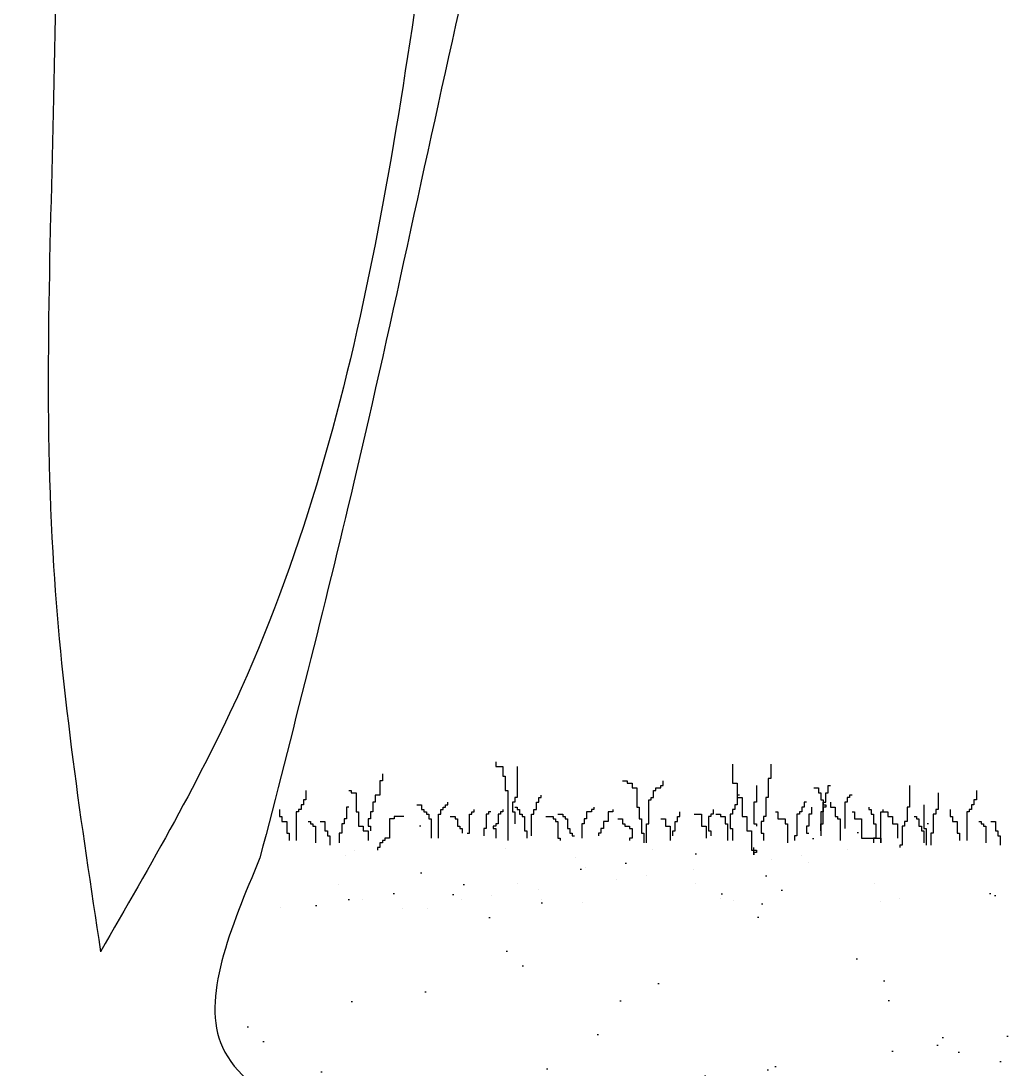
# Model space of a CAD drawing. Extents: x -2485 to 10115, y 1417 to 7253.
# Drawn here: x 339.3 to 681.8, y 5879 to 6243.9 of the extents above; entities that cross this region are included whole.
import ezdxf

# ---------------------------------------------------------------- set-up
doc = ezdxf.new("R2010")
doc.units = 0
doc.header["$MEASUREMENT"] = 0
doc.layers.add('TREE', color=3, linetype='CONTINUOUS')

msp = doc.modelspace()

# ---------------------------------------------------------------- hatches: boundary and pattern name
at = {"layer": 'TREE'}
h = msp.add_hatch(dxfattribs=at)
h.set_pattern_fill('AR-SAND', color=3, scale=30, style=0)
h.set_pattern_definition([(37.5, (-151.603, 6013.664), (-1.8898, 57.8047), [0, -45.6, 0, -51, 0, -48.75]), (7.5, (-151.6, 6013.66), (53.0933, 84.6644), [0, -24.6, 0, -41.1, 0, -15.75]), (327.5, (-188.503, 6013.664), (93.4243, 0.1698), [0, -15, 0, -54, 0, -70.5]), (317.5, (-188.5, 6013.66), (90.1838, 26.3303), [0, -7.5, 0, -35.4, 0, -40.5])])
edge = h.paths.add_edge_path()
edge.add_spline(control_points=[(564.81, 5404.77), (570.11, 5435.93), (582.72, 5603.49), (346.96, 5727.18), (358.7, 5591.34), (362.68, 5568.91)], knot_values=[1657.801998, 1657.801998, 1657.801998, 1657.801998, 1747.235114, 1973.017472, 2021.4733, 2021.4733, 2021.4733, 2021.4733], degree=3, periodic=0)
edge.add_spline(control_points=[(362.68, 5568.91), (373.32, 5543.36), (388.7, 5477.3), (368.96, 5533.56), (362.68, 5568.91)], knot_values=[1521.032507, 1521.032507, 1521.032507, 1521.032507, 1581.3969, 1657.801998, 1657.801998, 1657.801998, 1657.801998], degree=3, periodic=0)
edge.add_spline(control_points=[(362.68, 5568.91), (353.35, 5591.3), (335.89, 5619.19), (316.5, 5604.27), (311.03, 5597.99)], knot_values=[1445.890541, 1445.890541, 1445.890541, 1445.890541, 1498.776819, 1521.032507, 1521.032507, 1521.032507, 1521.032507], degree=3, periodic=0)
edge.add_spline(control_points=[(311.03, 5597.99), (294.14, 5560.64), (266.98, 5511.91), (297.06, 5581.93), (311.03, 5597.99)], knot_values=[1304.931586, 1304.931586, 1304.931586, 1304.931586, 1389.008497, 1445.890541, 1445.890541, 1445.890541, 1445.890541], degree=3, periodic=0)
edge.add_spline(control_points=[(311.03, 5597.99), (327.86, 5635.19), (382.32, 5776.41), (228.45, 5650.49), (122.89, 5549.02), (212.11, 5682.31), (278.78, 5673.91), (315.49, 5779.48), (251.16, 5760.22), (179.85, 5770.15), (122.15, 5719.89), (88.61, 5642.65), (116.83, 5762.09), (231.75, 5767.33), (168.15, 5793.17), (149.89, 5799.72)], knot_values=[292.628195, 292.628195, 292.628195, 292.628195, 376.372317, 552.99363, 608.573931, 696.822936, 808.46612, 864.776888, 881.312156, 980.131514, 1081.777827, 1103.663647, 1178.972275, 1255.437554, 1304.931586, 1304.931586, 1304.931586, 1304.931586], degree=3, periodic=0)
edge.add_spline(control_points=[(149.89, 5799.72), (134.62, 5803.91), (121.64, 5809.15), (141.73, 5802.65), (149.89, 5799.72)], knot_values=[227.447532, 227.447532, 227.447532, 227.447532, 270.524084, 292.628195, 292.628195, 292.628195, 292.628195], degree=3, periodic=0)
edge.add_spline(control_points=[(149.89, 5799.72), (177.59, 5792.12), (248.05, 5777.93), (280.01, 5827.61), (263.86, 5878.72), (254.56, 5915.81), (249.45, 5936.18)], knot_values=[0, 0, 0, 0, 78.129317, 110.759968, 163.357287, 227.447532, 227.447532, 227.447532, 227.447532], degree=3, periodic=0)
edge.add_spline(control_points=[(249.45, 5936.18), (246.8, 5946), (244.16, 5955.82), (241.53, 5965.64)], knot_values=[590.179099, 590.179099, 590.179099, 590.179099, 620.477468, 620.477468, 620.477468, 620.477468], degree=3, periodic=0)
edge.add_line((241.53, 5965.64), (-346.63, 5965.64))
edge.add_line((-346.63, 5965.64), (-346.63, 5065.64))
edge.add_line((-346.63, 5065.64), (1103.37, 5065.64))
edge.add_line((1103.37, 5065.64), (1103.37, 5965.64))
edge.add_line((1103.37, 5965.64), (425.88, 5965.64))
edge.add_spline(control_points=[(425.88, 5965.64), (424.76, 5961.26), (423.63, 5956.88), (422.5, 5952.49)], knot_values=[668.28391, 668.28391, 668.28391, 668.28391, 681.865731, 681.865731, 681.865731, 681.865731], degree=3, periodic=0)
edge.add_spline(control_points=[(422.5, 5952.49), (412.18, 5927.95), (390.43, 5876.25), (483.71, 5848.23), (526.67, 5706.08), (654.16, 5766.4), (849.64, 5791.6), (614.72, 5725.45), (862.43, 5784.32), (909.14, 5640.92), (853.46, 5757.89), (696.95, 5745.28), (761.33, 5695.6), (786.08, 5680.46)], knot_values=[0, 0, 0, 0, 67.157829, 141.503825, 228.58081, 450.706172, 513.961906, 604.671588, 759.945991, 818.718955, 878.02972, 999.642833, 1063.824797, 1063.824797, 1063.824797, 1063.824797], degree=3, periodic=0)
edge.add_spline(control_points=[(786.08, 5680.46), (814.46, 5663.11), (885.86, 5630.01), (825.88, 5662.67), (786.08, 5680.46)], knot_values=[1063.824797, 1063.824797, 1063.824797, 1063.824797, 1137.417702, 1229.726243, 1229.726243, 1229.726243, 1229.726243], degree=3, periodic=0)
edge.add_spline(control_points=[(786.08, 5680.46), (766.45, 5689.24), (679.41, 5724.88), (612.55, 5712.91), (504.53, 5720.26), (487.8, 5759.6), (481.04, 5766.22), (478.01, 5769.19)], knot_values=[1229.726243, 1229.726243, 1229.726243, 1229.726243, 1275.246366, 1416.693772, 1512.715502, 1528.304059, 1540.938668, 1540.938668, 1540.938668, 1540.938668], degree=3, periodic=0)
edge.add_spline(control_points=[(478.01, 5769.19), (462.7, 5796.52), (437.11, 5842.22), (341.31, 5812), (403.17, 5704.19), (508.68, 5719.4), (626.62, 5649.87), (736.3, 5590.05), (798.33, 5509.11), (807.56, 5432.65), (809.67, 5411.6)], knot_values=[3371.606403, 3371.606403, 3371.606403, 3371.606403, 3454.682036, 3510.469952, 3588.015419, 3707.130774, 3806.619604, 3992.215384, 4062.327696, 4138.416666, 4138.416666, 4138.416666, 4138.416666], degree=3, periodic=0)
edge.add_spline(control_points=[(809.67, 5411.6), (811.01, 5401.93), (811.42, 5391.69), (810.49, 5403.5), (809.67, 5411.6)], knot_values=[3306.642777, 3306.642777, 3306.642777, 3306.642777, 3342.291746, 3371.606403, 3371.606403, 3371.606403, 3371.606403], degree=3, periodic=0)
edge.add_spline(control_points=[(809.67, 5411.6), (806.8, 5432.46), (787.02, 5530.04), (651.34, 5610.61), (723.91, 5499.54), (722.91, 5446.62), (723.33, 5299.07), (711.44, 5701.47), (320.7, 5715.45), (547.26, 5606), (588.25, 5517.72), (570.55, 5429.41), (564.81, 5404.77)], knot_values=[2138.7784, 2138.7784, 2138.7784, 2138.7784, 2215.615191, 2327.546662, 2411.325033, 2461.506725, 2510.368816, 2763.108688, 2977.92957, 3122.06465, 3236.16385, 3306.642777, 3306.642777, 3306.642777, 3306.642777], degree=3, periodic=0)
edge.add_spline(control_points=[(564.81, 5404.77), (560.91, 5381.88), (552.3, 5356.8), (560.61, 5386.74), (564.81, 5404.77)], knot_values=[2021.4733, 2021.4733, 2021.4733, 2021.4733, 2087.182682, 2138.7784, 2138.7784, 2138.7784, 2138.7784], degree=3, periodic=0)

# ---------------------------------------------------------------- linework, layer by layer
at = {"layer": 'TREE', "linetype": 'CONTINUOUS'}
for p, q in [((504.54, 5986), (504.54, 5984.33)), ((504.54, 5984.33), (507.03, 5984.33)), ((507.03, 5984.33), (507.03, 5981.01)), ((512.02, 5984.33), (512.02, 5973.53)), ((586.91, 5985.17), (586.91, 5978.52)), ((600.22, 5985.17), (600.22, 5980.18)), ((465.08, 5981.84), (465.08, 5979.35)), ((507.03, 5981.01), (507.86, 5981.01)), ((507.86, 5981.01), (507.86, 5976.03)), ((465.08, 5979.35), (464.25, 5979.35)), ((464.25, 5979.35), (464.25, 5974.36)), ((548.63, 5979.35), (550.3, 5979.35)), ((550.3, 5979.35), (550.3, 5978.52)), ((550.3, 5978.52), (551.96, 5978.52)), ((551.96, 5978.52), (551.96, 5976.86)), ((551.96, 5976.86), (553.63, 5976.86)), ((553.63, 5976.86), (553.63, 5970.21)), ((560.28, 5976.03), (560.28, 5976.86)), ((560.28, 5976.86), (561.95, 5976.86)), ((561.95, 5976.86), (561.95, 5977.69)), ((561.95, 5977.69), (562.78, 5977.69)), ((562.78, 5977.69), (562.78, 5979.35)), ((586.91, 5978.52), (588.57, 5978.52)), ((588.57, 5978.52), (588.57, 5973.53)), ((595.23, 5977.69), (595.23, 5971.87)), ((600.22, 5980.18), (599.39, 5980.18)), ((599.39, 5980.18), (599.39, 5973.53)), ((615.2, 5976.86), (616.86, 5976.86)), ((616.86, 5976.86), (616.86, 5975.19)), ((620.19, 5975.19), (620.19, 5977.69)), ((620.19, 5977.69), (621.02, 5977.69)), ((648.48, 5977.69), (648.48, 5970.21)), ((438.45, 5976.03), (438.45, 5972.7)), ((453.43, 5976.03), (454.26, 5976.03)), ((454.26, 5976.03), (454.26, 5975.19)), ((454.26, 5975.19), (455.93, 5975.19)), ((455.93, 5975.19), (455.93, 5968.55)), ((464.25, 5974.36), (462.58, 5974.36)), ((462.58, 5974.36), (462.58, 5971.87)), ((507.86, 5976.03), (508.7, 5976.03)), ((508.7, 5976.03), (508.7, 5958.58)), ((512.02, 5973.53), (511.19, 5973.53)), ((511.19, 5973.53), (511.19, 5971.87)), ((519.51, 5971.87), (519.51, 5973.53)), ((519.51, 5973.53), (520.34, 5973.53)), ((520.34, 5973.53), (520.34, 5974.36)), ((558.62, 5972.7), (558.62, 5973.53)), ((558.62, 5973.53), (559.45, 5973.53)), ((559.45, 5973.53), (559.45, 5976.03)), ((559.45, 5976.03), (560.28, 5976.03)), ((589.4, 5974.36), (588.57, 5974.36)), ((588.57, 5974.36), (588.57, 5971.04)), ((588.57, 5973.53), (590.24, 5973.53)), ((590.24, 5973.53), (590.24, 5966.89)), ((599.39, 5973.53), (598.56, 5973.53)), ((598.56, 5973.53), (598.56, 5966.89)), ((616.86, 5975.19), (617.69, 5975.19)), ((617.69, 5975.19), (617.69, 5972.7)), ((619.36, 5971.87), (619.36, 5975.19)), ((619.36, 5975.19), (620.19, 5975.19)), ((627.68, 5973.53), (626.85, 5973.53)), ((626.85, 5973.53), (626.85, 5971.87)), ((628.51, 5974.36), (627.68, 5974.36)), ((627.68, 5974.36), (627.68, 5973.53)), ((658.46, 5975.19), (658.46, 5969.38)), ((671.78, 5976.03), (671.78, 5972.7)), ((437.62, 5971.04), (436.79, 5971.04)), ((436.79, 5971.04), (436.79, 5969.38)), ((438.45, 5972.7), (437.62, 5972.7)), ((437.62, 5972.7), (437.62, 5971.04)), ((453.43, 5970.21), (452.6, 5970.21)), ((452.6, 5970.21), (452.6, 5966.06)), ((462.58, 5971.87), (461.75, 5971.87)), ((461.75, 5971.87), (461.75, 5968.55)), ((477.08, 5971.04), (478.74, 5971.04)), ((478.74, 5971.04), (478.74, 5969.38)), ((486.23, 5969.38), (486.23, 5970.21)), ((486.23, 5970.21), (487.06, 5970.21)), ((487.06, 5970.21), (487.06, 5971.04)), ((487.06, 5971.04), (487.89, 5971.04)), ((487.89, 5971.04), (487.89, 5971.87)), ((511.19, 5971.87), (510.36, 5971.87)), ((510.36, 5971.87), (510.36, 5968.55)), ((511.19, 5970.21), (512.02, 5970.21)), ((512.02, 5970.21), (512.02, 5969.38)), ((518.68, 5969.38), (518.68, 5971.87)), ((518.68, 5971.87), (519.51, 5971.87)), ((538.65, 5970.21), (538.65, 5969.38)), ((553.63, 5970.21), (554.46, 5970.21)), ((554.46, 5970.21), (554.46, 5966.06)), ((557.79, 5964.39), (557.79, 5972.7)), ((557.79, 5972.7), (558.62, 5972.7)), ((588.57, 5971.04), (587.74, 5971.04)), ((587.74, 5971.04), (587.74, 5969.38)), ((595.23, 5971.87), (594.4, 5971.87)), ((594.4, 5971.87), (594.4, 5964.39)), ((611.87, 5970.21), (611.04, 5970.21)), ((611.04, 5970.21), (611.04, 5968.55)), ((612.7, 5971.87), (611.87, 5971.87)), ((611.87, 5971.87), (611.87, 5970.21)), ((614.36, 5970.21), (614.36, 5967.72)), ((617.69, 5972.7), (618.52, 5972.7)), ((618.52, 5972.7), (618.52, 5971.04)), ((618.52, 5964.39), (618.52, 5971.87)), ((618.52, 5971.87), (619.36, 5971.87)), ((618.52, 5971.04), (619.36, 5971.04)), ((619.36, 5970.21), (618.52, 5970.21)), ((618.52, 5970.21), (618.52, 5968.55)), ((619.36, 5971.04), (619.36, 5970.21)), ((621.02, 5971.87), (621.02, 5970.21)), ((621.02, 5970.21), (622.69, 5970.21)), ((622.69, 5970.21), (622.69, 5966.89)), ((626.85, 5971.87), (626.01, 5971.87)), ((626.01, 5971.87), (626.01, 5962.73)), ((634.33, 5970.21), (634.33, 5969.38)), ((648.48, 5970.21), (647.65, 5970.21)), ((647.65, 5970.21), (647.65, 5965.22)), ((653.47, 5971.04), (653.47, 5962.73)), ((670.94, 5971.04), (670.11, 5971.04)), ((670.11, 5971.04), (670.11, 5969.38)), ((671.78, 5972.7), (670.94, 5972.7)), ((670.94, 5972.7), (670.94, 5971.04)), ((429.3, 5969.38), (429.3, 5966.89)), ((429.3, 5966.89), (430.13, 5966.89)), ((430.13, 5966.89), (430.13, 5965.22)), ((435.96, 5968.55), (435.13, 5968.55)), ((435.13, 5968.55), (435.13, 5958.58)), ((436.79, 5969.38), (435.96, 5969.38)), ((435.96, 5969.38), (435.96, 5968.55)), ((452.6, 5966.06), (451.77, 5966.06)), ((451.77, 5966.06), (451.77, 5964.39)), ((455.93, 5968.55), (456.76, 5968.55)), ((456.76, 5968.55), (456.76, 5963.56)), ((460.92, 5966.06), (460.09, 5966.06)), ((460.09, 5966.06), (460.09, 5963.56)), ((461.75, 5968.55), (460.92, 5968.55)), ((460.92, 5968.55), (460.92, 5966.06)), ((469.24, 5966.06), (467.57, 5966.06)), ((467.57, 5966.06), (467.57, 5959.41)), ((472.57, 5966.89), (469.24, 5966.89)), ((469.24, 5966.89), (469.24, 5966.06)), ((478.74, 5969.38), (479.57, 5969.38)), ((479.57, 5969.38), (479.57, 5968.55)), ((479.57, 5968.55), (480.41, 5968.55)), ((480.41, 5968.55), (480.41, 5967.72)), ((480.41, 5967.72), (481.24, 5967.72)), ((481.24, 5967.72), (481.24, 5966.06)), ((481.24, 5966.06), (482.07, 5966.06)), ((482.07, 5966.06), (482.07, 5959.41)), ((484.57, 5959.41), (484.57, 5967.72)), ((484.57, 5967.72), (485.4, 5967.72)), ((485.4, 5967.72), (485.4, 5969.38)), ((485.4, 5969.38), (486.23, 5969.38)), ((488.73, 5966.89), (490.39, 5966.89)), ((490.39, 5966.89), (490.39, 5966.06)), ((490.39, 5966.06), (491.22, 5966.06)), ((491.22, 5966.06), (491.22, 5963.56)), ((495.38, 5961.07), (495.38, 5967.72)), ((495.38, 5967.72), (496.22, 5967.72)), ((496.22, 5967.72), (496.22, 5968.55)), ((496.22, 5968.55), (497.05, 5968.55)), ((497.05, 5968.55), (497.05, 5969.38)), ((502.04, 5967.72), (501.21, 5967.72)), ((501.21, 5967.72), (501.21, 5962.73)), ((502.87, 5968.55), (502.04, 5968.55)), ((502.04, 5968.55), (502.04, 5967.72)), ((506.2, 5967.72), (505.37, 5967.72)), ((505.37, 5967.72), (505.37, 5964.39)), ((507.03, 5968.55), (506.2, 5968.55)), ((506.2, 5968.55), (506.2, 5967.72)), ((507.03, 5969.38), (507.03, 5968.55)), ((510.36, 5968.55), (511.19, 5968.55)), ((511.19, 5968.55), (511.19, 5964.39)), ((512.02, 5969.38), (512.86, 5969.38)), ((512.86, 5969.38), (512.86, 5967.72)), ((512.86, 5967.72), (513.69, 5967.72)), ((513.69, 5967.72), (513.69, 5966.89)), ((513.69, 5966.89), (514.52, 5966.89)), ((514.52, 5966.89), (514.52, 5961.9)), ((517.02, 5960.24), (517.02, 5967.72)), ((517.02, 5967.72), (517.85, 5967.72)), ((517.85, 5967.72), (517.85, 5969.38)), ((517.85, 5969.38), (518.68, 5969.38)), ((522.01, 5966.89), (524.5, 5966.89)), ((524.5, 5966.89), (524.5, 5966.06)), ((524.5, 5966.06), (525.34, 5966.06)), ((525.34, 5966.06), (525.34, 5965.22)), ((526.17, 5967.72), (527.83, 5967.72)), ((527.83, 5967.72), (527.83, 5966.89)), ((527.83, 5966.89), (528.66, 5966.89)), ((528.66, 5966.89), (528.66, 5966.06)), ((528.66, 5966.06), (529.5, 5966.06)), ((529.5, 5966.06), (529.5, 5962.73)), ((536.15, 5966.06), (535.32, 5966.06)), ((535.32, 5966.06), (535.32, 5964.39)), ((537.82, 5968.55), (536.15, 5968.55)), ((536.15, 5968.55), (536.15, 5966.06)), ((538.65, 5969.38), (537.82, 5969.38)), ((537.82, 5969.38), (537.82, 5968.55)), ((545.31, 5968.55), (543.64, 5968.55)), ((543.64, 5968.55), (543.64, 5965.22)), ((545.31, 5969.38), (545.31, 5968.55)), ((546.97, 5966.06), (548.63, 5966.06)), ((548.63, 5966.06), (548.63, 5964.39)), ((554.46, 5966.06), (555.29, 5966.06)), ((555.29, 5966.06), (555.29, 5961.07)), ((561.95, 5966.06), (563.61, 5966.06)), ((563.61, 5966.06), (563.61, 5963.56)), ((567.77, 5965.22), (567.77, 5966.89)), ((567.77, 5966.89), (568.6, 5966.89)), ((568.6, 5966.89), (568.6, 5968.55)), ((573.59, 5967.72), (576.09, 5967.72)), ((576.09, 5967.72), (576.09, 5963.56)), ((579.42, 5966.89), (578.59, 5966.89)), ((578.59, 5966.89), (578.59, 5961.9)), ((580.25, 5967.72), (579.42, 5967.72)), ((579.42, 5967.72), (579.42, 5966.89)), ((580.25, 5969.38), (580.25, 5967.72)), ((581.08, 5967.72), (582.75, 5967.72)), ((582.75, 5967.72), (582.75, 5966.89)), ((582.75, 5966.89), (584.41, 5966.89)), ((584.41, 5966.89), (584.41, 5964.39)), ((586.91, 5967.72), (586.08, 5967.72)), ((586.08, 5967.72), (586.08, 5962.73)), ((587.74, 5969.38), (586.91, 5969.38)), ((586.91, 5969.38), (586.91, 5967.72)), ((590.24, 5966.89), (591.9, 5966.89)), ((591.9, 5966.89), (591.9, 5961.9)), ((598.56, 5966.89), (597.72, 5966.89)), ((597.72, 5966.89), (597.72, 5965.22)), ((601.88, 5968.55), (602.72, 5968.55)), ((602.72, 5968.55), (602.72, 5966.06)), ((602.72, 5966.06), (605.21, 5966.06)), ((605.21, 5966.06), (605.21, 5964.39)), ((610.2, 5967.72), (609.37, 5967.72)), ((609.37, 5967.72), (609.37, 5960.24)), ((611.04, 5968.55), (610.2, 5968.55)), ((610.2, 5968.55), (610.2, 5967.72)), ((614.36, 5967.72), (613.53, 5967.72)), ((613.53, 5967.72), (613.53, 5963.56)), ((618.52, 5968.55), (617.69, 5968.55)), ((617.69, 5968.55), (617.69, 5960.24)), ((622.69, 5966.89), (623.52, 5966.89)), ((623.52, 5966.89), (623.52, 5966.06)), ((623.52, 5966.06), (624.35, 5966.06)), ((624.35, 5966.06), (624.35, 5958.58)), ((628.51, 5968.55), (629.34, 5968.55)), ((629.34, 5968.55), (629.34, 5966.06)), ((629.34, 5966.06), (631.84, 5966.06)), ((631.84, 5966.06), (631.84, 5959.41)), ((634.33, 5969.38), (635.17, 5969.38)), ((635.17, 5969.38), (635.17, 5967.72)), ((635.17, 5967.72), (636, 5967.72)), ((636, 5967.72), (636, 5964.39)), ((638.49, 5957.75), (638.49, 5968.55)), ((638.49, 5968.55), (639.33, 5968.55)), ((639.33, 5968.55), (639.33, 5969.38)), ((639.33, 5968.55), (640.99, 5968.55)), ((640.99, 5968.55), (640.99, 5966.89)), ((640.99, 5966.89), (642.65, 5966.89)), ((642.65, 5966.89), (642.65, 5964.39)), ((650.14, 5966.89), (650.97, 5966.89)), ((650.97, 5966.89), (650.97, 5966.06)), ((650.97, 5966.06), (651.81, 5966.06)), ((651.81, 5966.06), (651.81, 5963.56)), ((657.63, 5967.72), (656.8, 5967.72)), ((656.8, 5967.72), (656.8, 5961.07)), ((658.46, 5969.38), (657.63, 5969.38)), ((657.63, 5969.38), (657.63, 5967.72)), ((662.62, 5969.38), (662.62, 5966.89)), ((662.62, 5966.89), (663.46, 5966.89)), ((663.46, 5966.89), (663.46, 5965.22)), ((669.28, 5968.55), (668.45, 5968.55)), ((668.45, 5968.55), (668.45, 5958.58)), ((670.11, 5969.38), (669.28, 5969.38)), ((669.28, 5969.38), (669.28, 5968.55)), ((430.13, 5965.22), (431.8, 5965.22)), ((431.8, 5965.22), (431.8, 5961.07)), ((439.29, 5965.22), (440.12, 5965.22)), ((440.12, 5965.22), (440.12, 5964.39)), ((440.12, 5964.39), (440.95, 5964.39)), ((440.95, 5964.39), (440.95, 5963.56)), ((440.95, 5963.56), (441.78, 5963.56)), ((441.78, 5963.56), (441.78, 5957.75)), ((443.45, 5965.22), (445.11, 5965.22)), ((445.11, 5965.22), (445.11, 5961.9)), ((451.77, 5964.39), (450.93, 5964.39)), ((450.93, 5964.39), (450.93, 5961.07)), ((456.76, 5963.56), (458.42, 5963.56)), ((458.42, 5963.56), (458.42, 5961.9)), ((460.09, 5963.56), (460.92, 5963.56)), ((460.92, 5963.56), (460.92, 5961.9)), ((491.22, 5963.56), (492.06, 5963.56)), ((492.06, 5963.56), (492.06, 5962.73)), ((492.06, 5962.73), (492.89, 5962.73)), ((492.89, 5962.73), (492.89, 5961.07)), ((501.21, 5962.73), (500.38, 5962.73)), ((500.38, 5962.73), (500.38, 5960.24)), ((504.54, 5963.56), (503.7, 5963.56)), ((503.7, 5963.56), (503.7, 5962.73)), ((503.7, 5962.73), (504.54, 5962.73)), ((505.37, 5964.39), (504.54, 5964.39)), ((504.54, 5964.39), (504.54, 5963.56)), ((504.54, 5962.73), (504.54, 5959.41)), ((525.34, 5965.22), (526.17, 5965.22)), ((526.17, 5965.22), (526.17, 5959.41)), ((529.5, 5962.73), (530.33, 5962.73)), ((530.33, 5962.73), (530.33, 5961.07)), ((535.32, 5964.39), (534.49, 5964.39)), ((534.49, 5964.39), (534.49, 5959.41)), ((541.98, 5962.73), (541.15, 5962.73)), ((541.15, 5962.73), (541.15, 5961.07)), ((543.64, 5965.22), (541.98, 5965.22)), ((541.98, 5965.22), (541.98, 5962.73)), ((548.63, 5964.39), (549.47, 5964.39)), ((549.47, 5964.39), (549.47, 5963.56)), ((549.47, 5963.56), (551.13, 5963.56)), ((551.13, 5963.56), (551.13, 5962.73)), ((551.13, 5962.73), (551.96, 5962.73)), ((551.96, 5962.73), (551.96, 5959.41)), ((556.95, 5957.75), (556.95, 5964.39)), ((556.95, 5964.39), (557.79, 5964.39)), ((563.61, 5963.56), (565.27, 5963.56)), ((565.27, 5963.56), (565.27, 5958.58)), ((566.94, 5961.9), (566.94, 5965.22)), ((566.94, 5965.22), (567.77, 5965.22)), ((576.09, 5963.56), (577.76, 5963.56)), ((577.76, 5963.56), (577.76, 5959.41)), ((584.41, 5964.39), (585.24, 5964.39)), ((585.24, 5964.39), (585.24, 5958.58)), ((586.08, 5962.73), (586.91, 5962.73)), ((586.91, 5962.73), (586.91, 5958.58)), ((594.4, 5964.39), (595.23, 5964.39)), ((595.23, 5964.39), (595.23, 5963.56)), ((597.72, 5965.22), (596.89, 5965.22)), ((596.89, 5965.22), (596.89, 5961.07)), ((605.21, 5964.39), (606.04, 5964.39)), ((606.04, 5964.39), (606.04, 5957.75)), ((613.53, 5963.56), (612.7, 5963.56)), ((612.7, 5963.56), (612.7, 5961.07)), ((617.69, 5961.9), (617.69, 5964.39)), ((617.69, 5964.39), (618.52, 5964.39)), ((636, 5964.39), (636.83, 5964.39)), ((636.83, 5964.39), (636.83, 5959.41)), ((642.65, 5964.39), (644.32, 5964.39)), ((644.32, 5964.39), (644.32, 5959.41)), ((646.81, 5963.56), (645.98, 5963.56)), ((645.98, 5963.56), (645.98, 5956.92)), ((647.65, 5965.22), (646.81, 5965.22)), ((646.81, 5965.22), (646.81, 5963.56)), ((651.81, 5963.56), (652.64, 5963.56)), ((652.64, 5963.56), (652.64, 5961.9)), ((653.47, 5962.73), (654.3, 5962.73)), ((654.3, 5962.73), (654.3, 5956.92)), ((663.46, 5965.22), (665.12, 5965.22)), ((665.12, 5965.22), (665.12, 5961.07)), ((672.61, 5965.22), (673.44, 5965.22)), ((673.44, 5965.22), (673.44, 5964.39)), ((673.44, 5964.39), (674.27, 5964.39)), ((674.27, 5964.39), (674.27, 5963.56)), ((674.27, 5963.56), (675.1, 5963.56)), ((675.1, 5963.56), (675.1, 5957.75)), ((676.77, 5965.22), (678.43, 5965.22)), ((678.43, 5965.22), (678.43, 5961.9)), ((431.8, 5961.07), (432.63, 5961.07)), ((432.63, 5961.07), (432.63, 5958.58)), ((445.11, 5961.9), (445.94, 5961.9)), ((445.94, 5961.9), (445.94, 5960.24)), ((445.94, 5960.24), (446.77, 5960.24)), ((446.77, 5960.24), (446.77, 5956.92)), ((450.93, 5961.07), (450.1, 5961.07)), ((450.1, 5961.07), (450.1, 5957.75)), ((458.42, 5961.9), (460.09, 5961.9)), ((460.09, 5961.9), (460.09, 5958.58)), ((465.91, 5958.58), (465.08, 5958.58)), ((465.08, 5958.58), (465.08, 5957.75)), ((467.57, 5959.41), (465.91, 5959.41)), ((465.91, 5959.41), (465.91, 5958.58)), ((494.55, 5961.07), (495.38, 5961.07)), ((514.52, 5961.9), (515.35, 5961.9)), ((515.35, 5961.9), (515.35, 5959.41)), ((526.17, 5959.41), (527, 5959.41)), ((527, 5959.41), (527, 5958.58)), ((530.33, 5961.07), (531.16, 5961.07)), ((531.16, 5961.07), (531.16, 5960.24)), ((531.16, 5960.24), (531.99, 5960.24)), ((541.15, 5961.07), (540.31, 5961.07)), ((540.31, 5961.07), (540.31, 5960.24)), ((551.96, 5959.41), (551.13, 5959.41)), ((551.13, 5959.41), (551.13, 5958.58)), ((555.29, 5961.07), (556.12, 5961.07)), ((556.12, 5961.07), (556.12, 5957.75)), ((566.11, 5960.24), (566.11, 5961.9)), ((566.11, 5961.9), (566.94, 5961.9)), ((578.59, 5961.9), (579.42, 5961.9)), ((579.42, 5961.9), (579.42, 5960.24)), ((591.9, 5961.9), (593.56, 5961.9)), ((593.56, 5961.9), (593.56, 5955.25)), ((596.89, 5961.07), (597.72, 5961.07)), ((597.72, 5961.07), (597.72, 5958.58)), ((609.37, 5960.24), (608.54, 5960.24)), ((608.54, 5960.24), (608.54, 5958.58)), ((612.7, 5961.07), (613.53, 5961.07)), ((631.84, 5959.41), (638.49, 5959.41)), ((636.83, 5959.41), (636, 5959.41)), ((636, 5959.41), (636, 5957.75)), ((638.49, 5959.41), (638.49, 5957.75)), ((652.64, 5961.9), (653.47, 5961.9)), ((653.47, 5961.9), (653.47, 5957.75)), ((656.8, 5961.07), (655.97, 5961.07)), ((655.97, 5961.07), (655.97, 5956.92)), ((665.12, 5961.07), (665.95, 5961.07)), ((665.95, 5961.07), (665.95, 5958.58)), ((678.43, 5961.9), (679.26, 5961.9)), ((679.26, 5961.9), (679.26, 5960.24)), ((679.26, 5960.24), (680.1, 5960.24)), ((680.1, 5960.24), (680.1, 5956.92)), ((455.51, 5955), (455.51, 5955)), ((464.25, 5956.09), (463.41, 5956.09)), ((463.41, 5956.09), (463.41, 5955.25)), ((465.08, 5957.75), (464.25, 5957.75)), ((464.25, 5957.75), (464.25, 5956.09)), ((507.86, 5955.67), (507.86, 5955.67)), ((559.02, 5955.42), (559.02, 5955.42)), ((593.56, 5955.25), (595.23, 5955.25)), ((594.4, 5953.59), (594.4, 5956.09)), ((595.23, 5955.25), (595.23, 5954.42)), ((627.05, 5955.6), (627.05, 5955.6)), ((645.98, 5956.92), (645.15, 5956.92)), ((645.15, 5956.92), (645.15, 5956.09)), ((452.21, 5953.25), (452.21, 5953.25)), ((532.23, 5952.56), (532.23, 5952.56)), ((595.23, 5954.42), (594.4, 5954.42)), ((594.4, 5954.42), (594.4, 5953.59)), ((600.38, 5952.09), (600.38, 5952.09)), ((610.79, 5953.46), (610.79, 5953.46)), ((535.92, 5949.18), (535.92, 5949.18)), ((573.22, 5948.51), (573.22, 5948.51)), ((613.44, 5950.79), (613.44, 5950.79)), ((546.55, 5945), (546.55, 5945)), ((556.96, 5946.37), (556.96, 5946.37)), ((449.66, 5943.37), (449.66, 5943.37)), ((511.94, 5943.48), (511.94, 5943.48)), ((519.38, 5941.42), (519.38, 5941.42)), ((574.22, 5943.6), (574.22, 5943.6)), ((636.51, 5943.71), (636.51, 5943.71)), ((458.09, 5938), (458.09, 5938)), ((492.71, 5937.91), (492.71, 5937.91)), ((503.12, 5939.28), (503.12, 5939.28)), ((520.37, 5938.11), (520.37, 5938.11)), ((534.9, 5936.92), (534.9, 5936.92)), ((582.66, 5938.22), (582.66, 5938.22)), ((587.25, 5937.58), (587.25, 5937.58)), ((638.42, 5937.34), (638.42, 5937.34)), ((644.94, 5938.34), (644.94, 5938.34)), ((429.72, 5935.22), (429.72, 5935.22)), ((472.11, 5935), (472.11, 5935)), ((480.88, 5934.97), (480.88, 5934.97))]:
    msp.add_line(p, q, dxfattribs=at)
at = {"layer": 'TREE', "color": 3}
for points in [[(605.35, 6608.45), (540.05, 6432.31), (455.16, 6083.29), (422.5, 5952.49)], [(520.46, 6530.17), (487.81, 6327.93), (415.97, 6011.53), (367, 5919.87)], [(386.59, 6523.64), (360.47, 6396.43), (350.67, 6217.02), (350.67, 6053.93), (367, 5919.87)], [(422.5, 5952.49), (409.44, 5886.62), (468.38, 5841.3), (517.19, 5769.19), (739.22, 5775.71), (802.12, 5782.46), (716.37, 5752.88), (868.56, 5722.12), (897.26, 5670.82), (860.03, 5717), (738.69, 5725.13), (851.95, 5646.68), (726.61, 5704.01), (585.76, 5717), (494.34, 5746.36), (486.5, 5759.83), (478.01, 5769.19)], [(249.45, 5936.18), (265.78, 5874.21), (272.31, 5822.02), (252.72, 5795.92), (131.91, 5805.71), (197.21, 5776.35), (131.91, 5736.57), (99.25, 5668.71), (109.05, 5688.28), (184.15, 5756.78), (282.1, 5769.83), (298.43, 5772.45), (288.63, 5717), (200.47, 5648.5), (148.23, 5577.37), (190.68, 5613.25), (344.14, 5700.69), (282.1, 5544.76), (327.81, 5609.36), (380.06, 5508.87), (360.47, 5632.19), (559.8, 5526.15), (556.57, 5371.04), (578.13, 5491.2), (533.14, 5596.06), (419.24, 5684.38), (626.44, 5627.68), (722.9, 5394.07), (723.07, 5442.93), (718.08, 5492.86), (688.09, 5571.09), (778.4, 5504.97), (811.06, 5397.33), (793.05, 5501.19), (755.55, 5560.43), (602.09, 5664.81), (511.48, 5705.91), (396.38, 5736.57), (367, 5808.33), (419.24, 5827.9), (478.01, 5769.19)]]:
    msp.add_spline(points, degree=3, dxfattribs=at)

doc.saveas('drawing.dxf')
